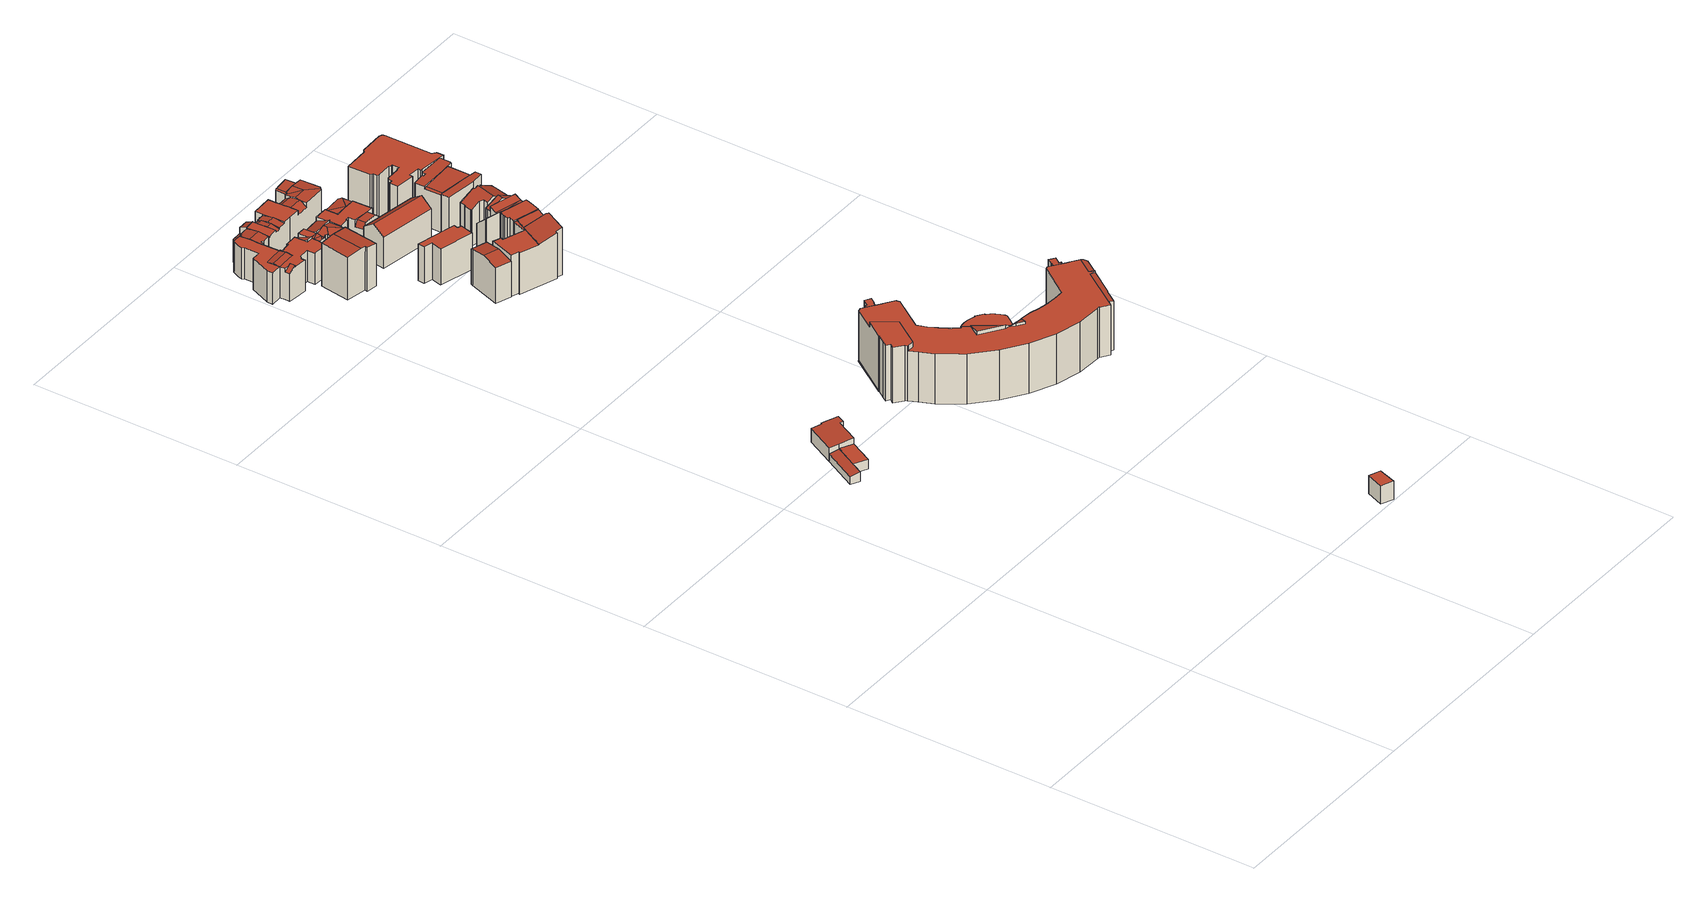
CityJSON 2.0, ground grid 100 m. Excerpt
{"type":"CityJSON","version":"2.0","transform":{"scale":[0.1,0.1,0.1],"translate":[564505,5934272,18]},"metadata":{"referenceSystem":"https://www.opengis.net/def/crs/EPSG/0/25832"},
"CityObjects":{
"building1":{"type":"Building","attributes":{"Gemeindeschluessel":"02000000","Geometrietyp2DReferenz":"3000","function":"31001_2140","roofType":"2100","measuredHeight":4.73,"storeysAboveGround":1},"geometry":[{"type":"MultiSurface","lod":"2","boundaries":[[[0,1,2,3]],[[4,5,6,7]],[[4,3,2,5]],[[5,2,1,6]],[[6,1,0,7]],[[7,0,3,4]]],"semantics":{"surfaces":[{"type":"RoofSurface"},{"type":"GroundSurface"},{"type":"WallSurface"}],"values":[0,1,2,2,2,2]}}]},
"building2":{"type":"Building","attributes":{"Gemeindeschluessel":"02000000","Geometrietyp2DReferenz":"3000","function":"51009_1610","roofType":"1000","measuredHeight":4.71},"geometry":[{"type":"MultiSurface","lod":"2","boundaries":[[[8,9,10,11]],[[12,13,14,15]],[[12,11,10,13]],[[13,10,9,14]],[[14,9,8,15]],[[15,8,11,12]]],"semantics":{"surfaces":[{"type":"RoofSurface"},{"type":"GroundSurface"},{"type":"WallSurface"}],"values":[0,1,2,2,2,2]}}]},
"building3":{"type":"Building","attributes":{"Gemeindeschluessel":"02000000","Geometrietyp2DReferenz":"3000","function":"31001_3270","roofType":"1000","measuredHeight":8.21,"storeysAboveGround":2},"geometry":[{"type":"MultiSurface","lod":"2","boundaries":[[[16,17,18,19,20,21,22,23,24]],[[5,25,26,27,28,29,30,31,6]],[[5,24,23,25]],[[25,23,22,26]],[[26,22,21,27]],[[27,21,20,28]],[[28,20,19,29]],[[29,19,18,30]],[[30,18,17,31]],[[31,17,16,6]],[[6,16,24,5]]],"semantics":{"surfaces":[{"type":"RoofSurface"},{"type":"GroundSurface"},{"type":"WallSurface"}],"values":[0,1,2,2,2,2,2,2,2,2,2]}}]},
"building4":{"type":"Building","attributes":{"Gemeindeschluessel":"02000000","Geometrietyp2DReferenz":"3000","function":"31001_2460","roofType":"1000","measuredHeight":9,"storeysAboveGround":1},"geometry":[{"type":"MultiSurface","lod":"2","boundaries":[[[32,33,34,35]],[[36,37,38,39]],[[39,38,33,32]],[[38,37,34,33]],[[37,36,35,34]],[[36,39,32,35]]],"semantics":{"surfaces":[{"type":"GroundSurface"},{"type":"RoofSurface"},{"type":"WallSurface"}],"values":[0,1,2,2,2,2]}}]},
"building5":{"type":"Building","attributes":{"Gemeindeschluessel":"02000000","Geometrietyp2DReferenz":"3000","function":"31001_1120","roofType":"3100","measuredHeight":21.88,"storeysAboveGround":6},"geometry":[{"type":"MultiSurface","lod":"2","boundaries":[[[40,41,42,43]],[[43,42,44,45]],[[40,43,45,46,47,48]],[[49,50,51,52]],[[51,50,53,48,47]],[[49,52,46,45,44]],[[41,40,48,53]],[[52,51,47,46]],[[41,53,50,49,44,42]]],"semantics":{"surfaces":[{"type":"WallSurface"},{"type":"GroundSurface"},{"type":"RoofSurface"}],"values":[0,0,1,2,0,0,0,0,2]}}]},
"building6":{"type":"Building","attributes":{"Gemeindeschluessel":"02000000","Geometrietyp2DReferenz":"3000","function":"31001_1010","roofType":"1000","measuredHeight":16.4,"storeysAboveGround":4},"geometry":[{"type":"MultiSurface","lod":"2","boundaries":[[[54,55,56,57,58]],[[59,60,61,62,63,64,65,66]],[[67,68,69,70,71,72,73,74,75,76,61,60]],[[77,78,79,80]],[[62,81,76,82,83,84,85,86,87,88,89]],[[90,91,92,93,94,95,96]],[[86,97,98,99,100,101,91,90]],[[84,102,103,104,98,97]],[[105,106,107,108,109,110]],[[92,111,101,112,113,114,115,116,117,118,119,120]],[[99,121,104,122,123,124,113,112]],[[108,125,126,127,128,129]],[[130,131,132]],[[133,131,130]],[[134,135,136,133,130]],[[137,133,136]],[[127,138,139,140,141,142,143,144,145]],[[133,146,147,148,149,150,151,139,152]],[[150,153,154,155,156,141,151]],[[157,158,159,160]],[[161,162,163,164,158,157]],[[165,166,167,163,162]],[[168,169,170,171,172]],[[163,173,174,175,170,169]],[[170,176,177,178,179,171]],[[180,181,182,183,184]],[[183,185,186,187,184]],[[188,189,190,191]],[[192,193,194,195]],[[189,196,197,198,199,200,201,190]],[[193,202,203,194]],[[170,175,204,205,198,197,176]],[[182,206,207,185,183]],[[198,208,209,199]],[[202,210,211,203]],[[212,213,214,215]],[[216,217,218,219]],[[220,221,222,223]],[[57,224,58]],[[57,56,225]],[[225,56,55,226]],[[66,227,59]],[[212,64,63,213]],[[228,74,73,229]],[[229,73,72,230]],[[230,72,71,231]],[[231,71,70,232]],[[233,69,68,234]],[[235,236,237,238]],[[239,240,241,242]],[[242,241,243,244]],[[244,243,245,246]],[[246,245,247,248]],[[249,250,251,252]],[[88,78,77,89]],[[84,83,102]],[[75,82,76]],[[110,253,105]],[[216,96,95,217]],[[108,107,132,125]],[[125,132,107,106,254]],[[254,106,105]],[[130,255,134]],[[256,119,118,257]],[[257,118,117,258]],[[258,117,116,259]],[[92,120,93]],[[103,122,104]],[[145,128,127]],[[108,129,109]],[[125,132,131,126]],[[130,132,125]],[[152,126,131,133]],[[260,261,262,263]],[[165,264,166]],[[123,265,124]],[[114,266,115]],[[143,142,267]],[[156,267,142,141]],[[139,138,131,126,152]],[[126,131,138,127]],[[268,148,147,269]],[[137,146,133]],[[184,270,271,180]],[[143,272,144]],[[273,274,275,276]],[[155,277,267,156]],[[278,187,186,279]],[[180,271,181]],[[206,280,207]],[[211,281,203]],[[282,201,200,283]],[[198,205,208]],[[284,285,286,287]],[[288,289,290,291]],[[292,293,294,295]],[[296,297,298,299]],[[224,57,225,226,300,294,293,301,251,250,302,303,304,305,306,307,308,255,130,125,254,105,253,309,247,245,243,241,240,237,236,310,311,312,313]],[[314,315,160,159,172,171,179,316,317,318,319,320]],[[158,164,163,167,173,163,169,168,172,159]],[[247,309,253,110,109,129,128,145,144,272,270,184,187,278,321,322,323,324,325,326,248]],[[281,211,210,327,328,329,330,279,186,185,207,280]],[[228,331,332,333,334,335,336,265,123,122,103,102,83,82,75,74]],[[311,310,236,235,337,234,68,67,338,339,236,340]],[[341,342,343,344,335,334,333,332,331,228,229,230,231,232,345,284,287,346,288,291,347,239,242,244,246,248,326,325,324,323,322,321,278,279,330,329,328,327,348,349,350,351,352,353,273,276,354,355,356,357,296,299,358,359,268,269,360,361,362,363,364,365,366,367,368,369,370,249,252,371,292,295,372,373,374,375,376,377,378,220,223,379,380,381,382,383,384,385,386,387,388,389,390,391,392,393,394,395,396,397,398,256,257,258,259,399,400,260,263,401,320,319,318,317,316,402,403,404,282,283,405,406,407,408]],[[221,409,410,411,412,413,236,339,338,67,414,59,227,415,416,417,418,419,420,421,422,423,424,222]],[[143,267,277,275,274,425,426,427,428,203,281,280,206,429,181,271,270,272]],[[423,422,421,382,381,380]],[[376,375,374,54,58,224,313,430,377]],[[373,372,295,294,300,226,55,54,374]],[[384,383,382,421,420,419,418,385]],[[215,214,80,79,219,218,395,394,393,392]],[[88,87,86,90,96,216,219,79,78]],[[368,367,366,306,305,304,303,369]],[[362,361,360,269,147,146,137,136,135]],[[335,344,343,342,174,173,167,166,264,336]],[[359,358,299,298,431,149,148,268]],[[153,432,297,296,357,356,355,154]],[[178,177,176,197,196,189,188]],[[349,348,327,210,202,193,192,350]],[[433,289,288,346,287,286]],[[204,408,407,406,209,208,205]],[[200,199,209,406,405,283]],[[191,190,201,282,404,403]],[[351,350,192,195,427,426,352]],[[194,203,428,427,195]],[[429,206,182,181]],[[402,316,179,178,188,191,403]],[[342,341,408,204,175,174]],[[273,353,352,426,425,274]],[[434,165,162,161]],[[355,354,276,275,277,155,154]],[[151,141,140,139]],[[435,161,157,160,315]],[[400,399,266,436,261,260]],[[437,314,320,401,263,262]],[[100,99,112,101]],[[124,438,114,113]],[[116,115,266,399,259]],[[307,306,366,365,364,308]],[[364,363,362,135,134,255,308]],[[85,84,97,86]],[[104,121,99,98]],[[111,92,91,101]],[[94,93,120,119,256,398,397]],[[397,396,395,218,217,95,94]],[[213,63,62,89,77,80,214]],[[292,371,252,251,301,293]],[[370,369,303,302,250,249]],[[240,239,347,291,290,238,237]],[[69,233,285,284,345,232,70]],[[414,67,60,59]],[[76,81,62,61]],[[391,390,65,64,212,215,392]],[[385,418,417,386]],[[415,227,66,65,390,389,388]],[[417,416,415,388,387,386]],[[312,311,312,313]],[[410,409,439,411]],[[413,236,413,412]],[[220,378,377,430,409,221]],[[222,424,423,380,379,223]],[[337,235,238,290,289,433,286,285,233,234]],[[431,298,297,432,153,150,149]],[[436,266,114,438,124,265,336,264,165,434,161,435,315,314,437,262,261]],[[409,430,313,312,311,340,440,439]],[[411,439,440,340,236,413,412]]],"semantics":{"surfaces":[{"type":"RoofSurface"},{"type":"WallSurface"},{"type":"GroundSurface"}],"values":[0,0,0,0,0,0,0,0,0,0,0,0,0,0,0,0,0,0,0,0,0,0,0,0,0,0,0,0,0,0,0,0,0,0,0,0,0,1,1,1,1,1,1,1,1,1,1,1,1,1,1,1,1,1,1,1,1,1,1,1,1,1,1,1,1,1,1,1,1,1,1,1,1,1,1,1,1,1,1,1,1,1,1,1,1,1,1,1,1,1,1,1,1,1,1,1,1,0,1,1,1,1,1,1,2,0,0,1,1,1,1,1,1,1,1,1,1,1,1,1,1,1,1,1,1,1,1,1,1,1,1,1,1,1,1,1,1,1,1,1,1,1,1,1,1,1,1,1,1,1,1,1,1,1,1,1,1,1,1,1,1,1,0,0,0,0,0]}}]},
"building7":{"type":"Building","attributes":{"Gemeindeschluessel":"02000000","Geometrietyp2DReferenz":"3000","function":"31001_1120","roofType":"3100","measuredHeight":18.99,"storeysAboveGround":5},"geometry":[{"type":"MultiSurface","lod":"2","boundaries":[[[441,442,443,444]],[[442,445,446,447,448,443]],[[449,441,444,450]],[[451,448,447,452]],[[452,447,446,453]],[[453,446,445,454]],[[454,445,442,441,449]],[[450,444,443,448,451]],[[450,451,452,453,454,449]]],"semantics":{"surfaces":[{"type":"RoofSurface"},{"type":"WallSurface"},{"type":"GroundSurface"}],"values":[0,0,1,1,1,1,1,1,2]}}]},
"building8":{"type":"Building","attributes":{"Gemeindeschluessel":"02000000","Geometrietyp2DReferenz":"3000","function":"31001_1130","roofType":"1000","measuredHeight":18.01,"storeysAboveGround":5},"geometry":[{"type":"MultiSurface","lod":"2","boundaries":[[[455,456,457,458]],[[459,460,461,462]],[[462,461,463,464]],[[465,466,467,463,461,460,457,456]],[[468,469,470,455,458,459,462,464]],[[470,469,466,465]],[[469,468,467,466]],[[468,464,463,467]],[[455,470,465,456]],[[459,458,457,460]]],"semantics":{"surfaces":[{"type":"WallSurface"},{"type":"RoofSurface"},{"type":"GroundSurface"}],"values":[0,0,0,1,2,0,0,0,0,0]}}]},
"building9":{"type":"Building","attributes":{"Gemeindeschluessel":"02000000","Geometrietyp2DReferenz":"3000","function":"31001_2460","roofType":"1000","measuredHeight":3.24,"storeysAboveGround":1},"geometry":[{"type":"MultiSurface","lod":"2","boundaries":[[[471,472,473,474]],[[474,473,475,476]],[[476,475,477,478]],[[472,471,479,480]],[[480,479,478,477]],[[478,479,471,474,476]],[[480,477,475,473,472]]],"semantics":{"surfaces":[{"type":"WallSurface"},{"type":"GroundSurface"},{"type":"RoofSurface"}],"values":[0,0,0,0,0,1,2]}}]},
"building10":{"type":"Building","attributes":{"Gemeindeschluessel":"02000000","Geometrietyp2DReferenz":"3000","function":"31001_1120","roofType":"1000","measuredHeight":23.28,"storeysAboveGround":6},"geometry":[{"type":"MultiSurface","lod":"2","boundaries":[[[481,482,483,484,485,486,487,488]],[[489,490,491,492]],[[493,494,495,496]],[[496,495,497,498]],[[498,497,499,500]],[[500,499,501,502]],[[503,504,505,506]],[[506,505,494,493]],[[492,487,486,489]],[[507,485,484,508]],[[508,484,483,509]],[[509,483,482,510]],[[510,482,481,511]],[[507,508,509,510,511,503,506,493,496,498,500,502,512,513]],[[513,512,514,515,491,490]],[[507,513,490,489,486,485]],[[516,488,487,492,491,515]],[[503,511,481,488,516,504]],[[514,512,502,501]],[[514,501,499,497,495,494,505,504,516,515]]],"semantics":{"surfaces":[{"type":"RoofSurface"},{"type":"WallSurface"},{"type":"GroundSurface"}],"values":[0,0,1,1,1,1,1,1,1,1,1,1,1,2,1,1,1,1,1,0]}}]},
"building11":{"type":"Building","attributes":{"Gemeindeschluessel":"02000000","Geometrietyp2DReferenz":"3000","function":"31001_1010","roofType":"3100","measuredHeight":19.3,"storeysAboveGround":5},"geometry":[{"type":"MultiSurface","lod":"2","boundaries":[[[517,518,519,520]],[[518,521,522,519]],[[523,517,520,524]],[[525,522,521,526]],[[526,521,518,517,523]],[[524,520,519,522,525]],[[524,525,526,523]]],"semantics":{"surfaces":[{"type":"RoofSurface"},{"type":"WallSurface"},{"type":"GroundSurface"}],"values":[0,0,1,1,1,1,2]}}]},
"building12":{"type":"Building","attributes":{"Gemeindeschluessel":"02000000","Geometrietyp2DReferenz":"3000","function":"31001_3010","roofType":"1000","measuredHeight":27.4,"storeysAboveGround":7},"geometry":[{"type":"MultiSurface","lod":"2","boundaries":[[[527,528,529,530,531,532,533,534]],[[535,536,537]],[[538,539,540,541,542,543,544,545,546,547,548,549,550,551,552,553,554,555]],[[535,556,536]],[[557,558,559]],[[560,558,557]],[[561,560,557]],[[562,560,561]],[[563,564,565,566,567,568,569,570]],[[571,572,573,574,575]],[[576,577,578,579,580,581]],[[582,583,584,585,586,587,588]],[[589,590,591,592]],[[592,591,593,594]],[[594,593,595,596]],[[597,598,599,600]],[[600,599,590,589]],[[601,602,603,604]],[[605,606,607,608]],[[609,610,611,612]],[[613,614,615,616]],[[616,615,617,618]],[[618,617,619,581]],[[534,620,621,527]],[[622,623,624,625]],[[626,533,532,627]],[[627,532,531,628]],[[628,531,530,629]],[[629,530,529,630]],[[630,529,528,631]],[[632,537,536,633]],[[634,535,537,632]],[[576,555,554,577]],[[577,554,553,635]],[[635,553,552,636]],[[636,552,551,637]],[[637,551,550,638]],[[638,550,549,639]],[[639,549,548,640]],[[640,548,547,641]],[[641,547,546,642]],[[642,546,545,643]],[[643,545,544,644]],[[644,544,543,645]],[[645,543,542,646]],[[646,542,541,647]],[[647,541,540,587]],[[587,540,539,588]],[[648,556,535,634]],[[649,561,557]],[[560,562,650]],[[650,562,561,649]],[[560,651,558]],[[582,652,653,654]],[[654,653,655,656]],[[657,658,659,660]],[[661,662,663,664]],[[665,666,667,668]],[[669,566,565,670]],[[670,565,564,671]],[[671,564,563,672]],[[673,674,675,676]],[[677,678,679,680]],[[681,682,683,684]],[[575,685,571]],[[567,686,568]],[[687,573,572,688]],[[689,690,691,692]],[[681,684,693,687,688,669,670,671,672,661,664,657,660,694,695,696,697,698,699,700,701,702,605,608,597,600,589,592,594,596,703,704,609,612,705,626,627,628,629,630,631,706,622,625,707,708,613,616,618,581,580,579,578,577,635,636,637,638,639,640,641,642,643,644,645,646,647,587,586,585,584,583,582,654,656,709,710,665,668,711,677,680,689,692]],[[712,695,694,713]],[[714,715,716,717,718,719,712,713,659,658,663,662,570,569,568,686,685,575,574,720,675,674,721,667,666,722,723,655,653,652,651,560,650,649,557,648,634,632,633,619,617,615,614,724,725,624,623,726,621,620,727,611,610,728,601,604,729]],[[607,606,730,731,603,602,732,595,593,591,590,599,598]],[[609,704,703,596]],[[609,596,595,732,728,610]],[[714,729,731,730,702,701]],[[724,614,613,708]],[[633,536,556,648,557,559,538,555,576,581,619]],[[717,716,699,698]],[[722,666,665,710]],[[659,713,694,660]],[[669,688,572,571,685,686,567,566]],[[720,574,573,687,693]],[[682,681,692,691]],[[690,689,680,679]],[[693,684,683,676,675,720]],[[677,711,721,674,673,678]],[[667,721,711,668]],[[661,672,563,570,662]],[[663,658,657,664]],[[723,722,710,709]],[[655,723,709,656]],[[558,651,652,582,588,539,538,559]],[[712,719,696,695]],[[718,717,698,697]],[[719,718,697,696]],[[726,623,622,706]],[[706,631,528,527,621,726]],[[626,705,727,620,534,533]],[[725,724,708,707]],[[624,725,707,625]],[[611,727,705,612]],[[716,715,700,699]],[[715,714,701,700]],[[730,606,605,702]],[[603,731,729,604]],[[607,598,597,608]],[[732,602,601,728]],[[690,679,678,673,676,683,682,691]]],"semantics":{"surfaces":[{"type":"RoofSurface"},{"type":"WallSurface"},{"type":"GroundSurface"}],"values":[0,0,0,0,0,0,0,0,0,0,0,0,1,1,1,1,1,1,1,1,1,1,1,1,1,1,1,1,1,1,1,1,1,1,1,1,1,1,1,1,1,1,1,1,1,1,1,1,1,1,1,1,1,1,1,1,1,1,1,1,1,1,1,1,1,1,1,1,2,1,0,0,0,1,1,1,1,1,1,1,1,1,1,1,1,1,1,1,1,1,1,1,1,1,1,1,1,1,1,1,1,1,1,1,1,1,1,0]}}]},
"building13":{"type":"Building","attributes":{"Gemeindeschluessel":"02000000","Geometrietyp2DReferenz":"3000","function":"31001_1120","roofType":"1000","measuredHeight":20.91,"storeysAboveGround":6},"geometry":[{"type":"MultiSurface","lod":"2","boundaries":[[[733,734,735,736,737,738,739,740,741,742,743]],[[744,745,746,747,748,749,750,751,513,512,752]],[[744,743,742,745]],[[745,742,741,746]],[[746,741,740,747]],[[747,740,739,748]],[[748,739,738,749]],[[749,738,737,750]],[[750,737,736,751]],[[751,736,735,513]],[[513,735,734,512]],[[512,734,733,752]],[[752,733,743,744]]],"semantics":{"surfaces":[{"type":"RoofSurface"},{"type":"GroundSurface"},{"type":"WallSurface"}],"values":[0,1,2,2,2,2,2,2,2,2,2,2,2]}}]},
"building14":{"type":"Building","attributes":{"Gemeindeschluessel":"02000000","Geometrietyp2DReferenz":"3000","function":"31001_1120","roofType":"2100","measuredHeight":21.38,"storeysAboveGround":4},"geometry":[{"type":"MultiSurface","lod":"2","boundaries":[[[753,754,755,756,757,758,759]],[[760,761,762,754,763]],[[764,761,760]],[[765,766,767,768,762,761,769,770]],[[771,772,773,765,774,775]],[[770,776,777,778,779,775,774]],[[471,758,757,780]],[[780,757,756,781]],[[754,753,763]],[[474,759,758,471]],[[773,766,765]],[[770,769,776]],[[782,772,771,783]],[[784,779,778,785]],[[785,778,777,786]],[[749,764,760,763,753,759,474]],[[786,777,776,769,761,764,749]],[[787,782,783,784,785,786,749,474,471,780,781]],[[784,783,771,775,779]],[[765,770,774]],[[782,787,767,766,773,772]],[[755,754,762,768]],[[787,781,756,755,768,767]]],"semantics":{"surfaces":[{"type":"RoofSurface"},{"type":"WallSurface"},{"type":"GroundSurface"}],"values":[0,0,0,0,0,0,1,1,1,1,1,1,1,1,1,1,1,2,1,1,1,1,1]}}]},
"building15":{"type":"Building","attributes":{"Gemeindeschluessel":"02000000","Geometrietyp2DReferenz":"3000","function":"31001_1120","roofType":"3100","measuredHeight":22.48,"storeysAboveGround":4},"geometry":[{"type":"MultiSurface","lod":"2","boundaries":[[[788,789,790,791]],[[789,792,793,794,790]],[[795,792,789,788]],[[793,796,797,794]],[[798,799,800,801]],[[802,803,804,805]],[[805,804,799,798]],[[806,807,808,809]],[[809,808,810,811]],[[811,810,812,813]],[[814,815,816,817]],[[817,816,818,819]],[[819,818,820,821]],[[822,823,802,805,798,801,824,825,806,809,811,813,814,817,819,821]],[[826,827,828,812,810,808,807,829,830,800,799,804,803]],[[820,818,816,815,828,827,831]],[[825,824,791,790,794,797]],[[824,801,800,830,795,788,791]],[[830,829,796,793,792,795]],[[820,831,822,821]],[[823,822,831,827,826]],[[814,813,812,828,815]],[[806,825,797,796,829,807]],[[826,803,802,823]]],"semantics":{"surfaces":[{"type":"RoofSurface"},{"type":"WallSurface"},{"type":"GroundSurface"}],"values":[0,0,0,0,1,1,1,1,1,1,1,1,1,2,0,0,1,1,1,1,1,1,1,1]}}]},
"building16":{"type":"Building","attributes":{"Gemeindeschluessel":"02000000","Geometrietyp2DReferenz":"3000","function":"31001_1120","roofType":"1000","measuredHeight":21.55,"storeysAboveGround":5},"geometry":[{"type":"MultiSurface","lod":"2","boundaries":[[[832,833,834,835,836,837,838,839,840]],[[841,842,843,844,845,846,847,848,849,850,851,852]],[[853,854,855,856]],[[854,832,857,858,841,855]],[[857,840,859,860,861,862,863,864,865,866,842,858]],[[867,868,869,870]],[[871,872,873,874]],[[875,876,877,878]],[[879,835,834,880]],[[840,839,859]],[[881,837,836,882]],[[882,836,835,879]],[[883,851,850,884]],[[884,850,849,885]],[[885,849,848,886]],[[886,848,847,887]],[[870,846,845,867]],[[866,843,842]],[[888,865,864,889]],[[889,864,863,890]],[[890,863,862,891]],[[891,862,861,892]],[[893,869,868,894]],[[875,874,873,876]],[[881,882,879,880,883,884,885,886,887,893,894,895,888,889,890,891,892,896,897]],[[883,880,834,833,853,856,852,851]],[[897,896,877,876,873,872]],[[896,892,861,860,878,877]],[[832,840,857]],[[842,841,858]],[[841,852,856,855]],[[888,895,844,843,866,865]],[[895,894,868,867,845,844]],[[893,887,847,846,870,869]],[[881,897,872,871,838,837]],[[838,871,874,875,878,860,859,839]],[[833,832,854,853]]],"semantics":{"surfaces":[{"type":"RoofSurface"},{"type":"WallSurface"},{"type":"GroundSurface"}],"values":[0,0,0,0,0,0,0,0,1,1,1,1,1,1,1,1,1,1,1,1,1,1,1,1,2,1,1,1,1,1,1,1,1,1,1,1,1]}}]},
"building17":{"type":"Building","attributes":{"Gemeindeschluessel":"02000000","Geometrietyp2DReferenz":"3000","function":"31001_1120","roofType":"1000","measuredHeight":22.16,"storeysAboveGround":6},"geometry":[{"type":"MultiSurface","lod":"2","boundaries":[[[898,899,900,901]],[[901,900,902,903]],[[903,902,904,905]],[[905,904,906,907]],[[907,906,908,909]],[[910,911,912,913]],[[913,912,914,915]],[[915,914,899,898]],[[916,917,918,919]],[[919,918,920,921]],[[921,920,922,923]],[[923,922,924,925]],[[925,924,926,927]],[[927,926,928,929]],[[929,928,930,931]],[[932,933,934,935]],[[935,934,936,937]],[[937,936,938,939]],[[939,938,940,941]],[[941,940,942,943]],[[943,942,944,945]],[[946,947,948,949]],[[949,948,950,951]],[[951,950,952,953]],[[953,952,954,955]],[[955,954,956,957]],[[910,913,915,898,901,903,905,907,909,958,959,916,919,921,923,925,927,929,931,932,935,937,939,941,943,945,946,949,951,953,955,957]],[[956,954,952,950,948,947,944,942,940,938,936,934,933,930,928,926,924,922,920,918,917,960,961,908,906,904,902,900,899,914,912,911]],[[944,947,946,945]],[[961,960,959,958]],[[960,917,916,959]],[[930,933,932,931]],[[956,911,910,957]],[[908,961,958,909]]],"semantics":{"surfaces":[{"type":"WallSurface"},{"type":"GroundSurface"},{"type":"RoofSurface"}],"values":[0,0,0,0,0,0,0,0,0,0,0,0,0,0,0,0,0,0,0,0,0,0,0,0,0,0,1,2,0,0,0,0,0,0]}}]}
},
"vertices":[
[300,1829,85],[385,1992,85],[345,2013,75],[260,1850,75],[260,1850,38],[345,2013,38],[385,1992,38],[300,1829,38],
[388,1851,88],[445,1960,88],[385,1992,88],[328,1882,88],[328,1882,41],[385,1992,41],[445,1960,41],[388,1851,41],
[385,1992,111],[445,1960,118],[500,2067,118],[513,2060,120],[532,2097,120],[463,2134,111],[460,2128,111],[417,2150,106],[345,2013,106],[417,2150,38],[460,2128,38],[463,2134,38],[532,2097,38],[513,2060,38],[500,2067,38],[445,1960,38],
[1491,90,4],[1462,5,4],[1405,30,4],[1438,111,4],[1438,111,94],[1405,30,94],[1462,5,94],[1491,90,94],
[348,4242,16],[348,4242,227],[296,4252,232],[296,4252,16],[298,4263,232],[298,4263,16],[202,4282,16],[224,4425,16],[371,4411,16],[276,4267,234],[296,4418,234],[224,4425,227],[202,4282,227],[371,4411,227],
[61,4470,152],[93,4466,177],[92,4490,177],[82,4491,169],[60,4493,152],[146,4747,169],[146,4727,172],[210,4729,172],[209,4754,169],[208,4784,164],[160,4782,164],[160,4776,165],[145,4775,165],[147,4707,169],[148,4672,164],[164,4672,164],[163,4684,166],[171,4685,166],[178,4677,165],[210,4678,165],[210,4674,164],[212,4674,164],[211,4704,169],[208,4784,171],[256,4786,171],[255,4818,157],[207,4817,157],[210,4729,169],[212,4674,169],[261,4676,169],[260,4707,169],[259,4715,169],[258,4754,169],[257,4765,169],[256,4786,169],[208,4784,169],[257,4765,168],[285,4766,168],[284,4769,166],[284,4781,160],[259,4781,160],[258,4786,157],[256,4786,157],[259,4715,171],[287,4716,171],[287,4721,171],[286,4731,170],[285,4755,169],[261,4676,157],[289,4677,157],[287,4709,169],[267,4544,169],[268,4524,177],[297,4525,177],[296,4544,169],[294,4588,151],[265,4587,151],[285,4766,167],[286,4731,173],[326,4733,173],[325,4748,170],[323,4783,164],[306,4782,164],[306,4786,163],[303,4786,163],[303,4782,164],[284,4781,164],[287,4716,170],[289,4677,163],[328,4678,163],[326,4717,170],[297,4525,169],[336,4527,169],[335,4546,169],[333,4589,169],[294,4588,169],[297,4514,169],[336,4527,173],[297,4525,173],[337,4506,166],[299,4490,159],[300,4491,160],[321,4492,160],[338,4492,161],[336,4527,178],[380,4529,178],[385,4529,178],[390,4529,178],[433,4531,178],[432,4548,170],[430,4593,151],[333,4589,151],[338,4492,166],[347,4493,169],[353,4488,170],[353,4481,170],[385,4512,179],[385,4529,179],[336,4527,166],[435,4460,167],[434,4476,167],[436,4476,166],[433,4531,166],[423,4761,166],[488,4763,166],[487,4787,150],[422,4785,150],[425,4724,170],[425,4714,171],[490,4716,171],[489,4738,169],[425,4712,170],[427,4681,147],[491,4683,147],[488,4763,171],[489,4738,174],[551,4740,174],[493,4788,168],[487,4787,168],[491,4683,168],[601,4687,168],[607,4693,169],[549,4795,174],[509,4793,170],[503,4793,169],[504,4788,169],[496,4533,163],[543,4535,170],[558,4535,172],[558,4536,172],[494,4595,163],[605,4587,165],[605,4588,165],[593,4599,163],[503,4793,159],[509,4793,166],[508,4844,166],[502,4843,159],[504,4411,139],[515,4410,167],[514,4451,167],[502,4452,136],[549,4795,169],[577,4796,171],[578,4796,171],[576,4846,171],[522,4844,167],[510,4844,166],[578,4404,170],[577,4445,170],[614,4701,168],[611,4797,168],[573,4536,170],[607,4537,165],[611,4797,140],[609,4847,140],[611,4401,140],[610,4442,140],[160,4782,128],[208,4784,128],[207,4817,128],[159,4815,128],[256,4786,128],[258,4786,128],[258,4818,128],[255,4818,128],[5,4516,15],[5,4516,169],[4,4543,169],[4,4543,15],[60,4493,169],[92,4490,169],[93,4466,169],[145,4775,169],[210,4674,15],[210,4678,15],[178,4677,15],[171,4685,15],[163,4684,15],[164,4672,128],[148,4672,128],[151,4583,128],[151,4583,169],[158,4583,169],[158,4583,128],[158,4573,15],[158,4573,169],[171,4573,169],[171,4573,15],[175,4577,169],[175,4577,15],[207,4578,169],[207,4578,15],[206,4584,169],[206,4584,15],[217,4491,15],[217,4491,169],[167,4490,169],[167,4490,15],[265,4587,169],[268,4524,169],[299,4490,169],[303,4782,15],[303,4786,15],[306,4786,15],[306,4782,15],[322,4821,15],[322,4821,170],[420,4824,170],[420,4824,15],[427,4681,170],[328,4678,170],[323,4783,170],[433,4531,170],[353,4488,15],[347,4493,15],[494,4595,170],[496,4533,170],[430,4593,170],[483,4483,15],[483,4483,170],[483,4478,170],[483,4478,15],[436,4476,170],[593,4599,15],[605,4588,15],[607,4537,170],[610,4442,170],[510,4844,15],[522,4844,15],[164,4651,15],[164,4651,128],[170,4651,128],[170,4651,15],[171,4612,15],[171,4612,128],[158,4611,128],[158,4611,15],[155,4478,15],[155,4478,169],[156,4460,169],[156,4460,15],[436,4435,15],[436,4435,160],[356,4443,160],[356,4443,15],[155,4460,169],[162,4484,169],[217,4479,169],[218,4453,169],[219,4453,169],[271,4450,169],[295,4448,169],[295,4472,169],[294,4487,169],[215,4585,169],[152,4551,169],[153,4520,169],[92,4518,169],[59,4516,169],[421,4785,170],[422,4785,170],[504,4788,15],[493,4788,15],[487,4787,15],[422,4785,15],[421,4785,15],[494,4595,15],[430,4593,15],[333,4589,15],[294,4588,15],[265,4587,15],[215,4585,15],[611,4401,15],[610,4442,15],[607,4537,15],[605,4587,15],[212,4674,15],[261,4676,15],[289,4677,15],[328,4678,15],[367,4680,15],[367,4680,170],[149,4649,128],[148,4672,169],[149,4649,169],[152,4551,175],[607,4693,15],[601,4687,15],[491,4683,15],[427,4681,15],[164,4672,15],[170,4650,15],[158,4583,15],[578,4404,15],[515,4410,15],[504,4411,15],[502,4452,15],[500,4484,15],[497,4484,15],[436,4476,15],[434,4476,15],[435,4460,15],[435,4459,15],[354,4466,15],[353,4481,15],[338,4492,15],[321,4492,15],[300,4491,15],[299,4490,15],[294,4487,15],[295,4472,15],[295,4448,15],[271,4450,15],[219,4453,15],[218,4453,15],[217,4479,15],[162,4484,15],[155,4460,15],[93,4466,15],[61,4470,15],[60,4493,15],[59,4516,15],[59,4518,15],[58,4518,15],[19,4578,15],[45,4640,15],[55,4640,15],[89,4641,15],[89,4647,15],[88,4670,15],[87,4711,15],[79,4720,15],[86,4738,15],[102,4773,15],[145,4775,15],[160,4776,15],[160,4782,15],[159,4815,15],[207,4817,15],[255,4818,15],[258,4818,15],[258,4786,15],[259,4781,15],[284,4781,15],[323,4783,15],[323,4788,15],[421,4791,15],[503,4793,15],[502,4843,15],[508,4844,15],[576,4846,15],[609,4847,15],[611,4797,15],[614,4701,15],[58,4518,169],[57,4548,169],[56,4578,169],[56,4579,169],[90,4581,169],[146,4727,169],[102,4773,169],[86,4738,169],[79,4720,169],[87,4711,169],[88,4670,169],[89,4647,169],[89,4641,169],[55,4640,169],[45,4640,169],[19,4578,169],[497,4484,170],[500,4484,170],[502,4452,170],[514,4451,170],[558,4535,170],[59,4518,169],[354,4466,166],[435,4459,166],[170,4650,128],[425,4714,170],[423,4761,170],[323,4788,170],[421,4791,170],[326,4733,170],[57,4548,175],[91,4549,175],
[582,3740,202],[609,3819,216],[536,3844,216],[508,3765,202],[623,3858,210],[637,3897,203],[564,3923,202],[560,3914,204],[582,3740,27],[508,3765,27],[560,3914,27],[564,3923,27],[637,3897,27],[623,3858,27],
[464,4087,24],[464,4087,204],[468,4119,204],[468,4119,24],[659,4073,24],[659,4073,204],[653,4052,204],[653,4052,24],[671,4047,204],[671,4047,24],[506,4075,204],[491,4025,204],[654,3982,204],[654,3982,24],[491,4025,24],[506,4075,24],
[724,3963,28],[724,3963,61],[728,3962,61],[728,3962,28],[700,3887,61],[700,3887,28],[639,3903,61],[639,3903,28],[665,3979,28],[665,3979,61],
[792,3658,254],[796,3668,254],[826,3657,261],[882,3761,261],[874,3765,259],[876,3769,259],[770,3807,235],[706,3688,235],[876,3769,234],[909,3831,234],[799,3860,234],[770,3807,234],[582,3740,28],[582,3740,232],[623,3858,232],[623,3858,28],[661,3844,232],[661,3844,28],[656,3833,232],[656,3833,28],[758,3797,232],[758,3797,28],[615,3720,28],[615,3720,232],[618,3728,232],[618,3728,28],[874,3765,28],[882,3761,28],[826,3657,28],[796,3668,28],[792,3658,28],[783,3865,28],[909,3831,28],[783,3865,232],[799,3860,232],[706,3688,232],
[742,4243,168],[752,4298,208],[476,4344,208],[467,4288,168],[761,4354,168],[485,4399,168],[742,4243,15],[467,4288,15],[485,4399,15],[761,4354,15],
[1132,2292,190],[1188,2375,190],[1191,2373,190],[1208,2399,190],[1182,2417,190],[1162,2388,190],[1154,2393,190],[1100,2314,190],[1271,1781,269],[1201,1905,258],[1166,1853,269],[1291,1778,159],[1365,1769,159],[1457,1903,159],[1456,1911,159],[1450,1931,159],[1440,1949,159],[1429,1966,159],[1414,1981,159],[1417,1985,159],[1381,2009,159],[1378,2006,159],[1359,2013,159],[1339,2017,159],[1319,2018,159],[1299,2017,159],[1279,2012,159],[1272,2010,159],[1201,1905,159],[1291,1778,258],[1293,1775,253],[1365,1769,251],[1291,1778,251],[1361,1764,253],[1306,1757,267],[1340,1733,267],[1682,1534,248],[1696,1554,248],[1724,1595,248],[1727,1593,247],[1807,1711,247],[1780,1715,253],[1779,1715,253],[1664,1546,253],[1811,1716,248],[1854,1780,248],[1851,1799,251],[1841,1806,253],[1790,1730,253],[1201,1905,5],[1272,2010,5],[1260,2005,5],[1242,1995,5],[1226,1983,5],[1178,1939,5],[1423,1761,5],[1451,1830,5],[1457,1850,5],[1459,1870,5],[1459,1891,5],[1457,1903,5],[1365,1769,5],[865,2093,5],[865,2093,279],[879,2114,279],[879,2114,5],[906,2153,279],[906,2153,5],[905,2154,279],[905,2154,5],[869,2060,5],[869,2060,279],[883,2081,279],[883,2081,5],[1034,2142,253],[1034,2142,279],[949,2017,279],[949,2017,253],[910,2031,5],[910,2031,279],[909,2030,279],[909,2030,5],[1037,2343,5],[1037,2343,253],[1052,2346,253],[1052,2346,5],[1119,2010,5],[1119,2010,253],[1143,1970,253],[1143,1970,5],[1171,1932,253],[1171,1932,5],[1178,1939,253],[1100,2314,253],[1132,2292,253],[1180,2258,5],[1180,2258,253],[1183,2242,253],[1183,2242,5],[1154,2393,5],[1162,2388,5],[1182,2417,5],[1208,2399,5],[1191,2373,5],[1188,2375,5],[1166,1853,253],[1201,1905,253],[1271,1781,253],[1279,2012,5],[1299,2017,5],[1319,2018,5],[1339,2017,5],[1359,2013,5],[1378,2006,5],[1381,2009,5],[1417,1985,5],[1414,1981,5],[1429,1966,5],[1440,1949,5],[1450,1931,5],[1456,1911,5],[1291,1778,253],[1306,1757,253],[1340,1733,253],[1365,1769,253],[1423,1761,253],[1468,1749,253],[1468,1749,5],[1514,1741,253],[1514,1741,5],[1607,1553,5],[1607,1553,253],[1608,1554,253],[1608,1554,5],[1663,1546,5],[1663,1546,253],[1649,1525,253],[1649,1525,5],[1709,1885,5],[1709,1885,253],[1723,1888,253],[1723,1888,5],[1727,1593,5],[1724,1595,5],[1696,1554,5],[1682,1534,5],[1770,1856,190],[1770,1856,253],[1802,1834,253],[1802,1834,190],[1826,1937,5],[1826,1937,190],[1824,1939,190],[1824,1939,5],[1848,1917,5],[1848,1917,190],[1856,1912,190],[1856,1912,5],[1811,1716,253],[1807,1711,253],[1851,1799,5],[1854,1780,5],[1842,1965,5],[1842,1965,190],[1868,1947,190],[1868,1947,5],[1802,1833,5],[1593,1553,5],[1480,1558,5],[1354,1589,5],[1236,1644,5],[1129,1717,5],[1035,1808,5],[960,1914,5],[932,1979,5],[914,2019,5],[904,2155,5],[1034,2343,5],[1100,2313,5],[1132,2291,5],[1082,2095,5],[1099,2051,5],[1561,1737,5],[1607,1737,5],[1770,1855,5],[1480,1558,253],[1593,1553,253],[932,1979,253],[960,1914,253],[1035,1808,253],[1129,1717,253],[1236,1644,253],[1354,1589,253],[1802,1833,253],[1770,1855,253],[1607,1737,253],[1561,1737,253],[1099,2051,253],[1082,2095,253],[1132,2291,253],[1100,2313,253],[965,2240,253],[915,2017,253],[914,2019,279],[915,2017,279],[965,2240,279],
[792,3892,237],[783,3865,237],[909,3831,237],[924,3877,237],[931,3902,237],[933,3907,237],[799,3943,237],[798,3938,237],[793,3924,237],[789,3914,237],[782,3895,237],[782,3895,28],[789,3914,28],[793,3924,28],[798,3938,28],[799,3943,28],[933,3907,28],[931,3902,28],[924,3877,28],[792,3892,28],
[804,3942,241],[809,3960,223],[820,4006,178],[810,3998,188],[738,4017,189],[724,3963,241],[728,3962,241],[806,3941,230],[941,3940,218],[812,3974,218],[804,3942,230],[933,3907,218],[864,3996,230],[821,4007,230],[820,4007,230],[820,4006,230],[949,3973,230],[905,3985,230],[827,4033,207],[825,4026,207],[821,4007,207],[885,3990,241],[891,4017,241],[949,3973,207],[950,3975,207],[954,3995,207],[956,4002,207],[738,4017,28],[810,3998,28],[825,4026,28],[827,4033,28],[956,4002,28],[954,3995,28],[950,3975,28],[820,4007,28],
[781,4087,82],[790,4092,83],[771,4122,80],[763,4091,80],[794,4091,83],[800,4116,80],[772,4123,80],[792,4084,82],[800,4118,80],[772,4126,80],[791,4079,23],[791,4079,199],[793,4084,199],[793,4084,23],[842,4054,23],[842,4054,230],[833,4069,223],[833,4069,23],[802,4118,23],[802,4118,200],[809,4146,200],[809,4146,23],[879,4131,239],[879,4131,23],[877,4121,239],[877,4121,23],[913,4113,23],[913,4113,236],[915,4122,236],[915,4122,23],[978,4108,202],[978,4108,23],[978,4094,199],[978,4094,23],[956,4002,23],[837,4030,23],[763,4091,23],[772,4126,23],[837,4030,230],[869,4023,248],[892,4117,248],[800,4118,199],[792,4084,199],[956,4002,199],
[903,4208,227],[803,4230,217],[803,4229,217],[793,4229,216],[794,4191,216],[924,4162,229],[981,4161,234],[981,4191,234],[954,4197,232],[922,4308,230],[951,4307,233],[975,4305,236],[975,4311,236],[979,4312,236],[978,4365,236],[869,4375,224],[869,4357,224],[853,4357,222],[853,4365,222],[801,4364,216],[802,4316,216],[803,4230,205],[810,4229,212],[809,4315,212],[802,4316,205],[952,4197,234],[951,4307,234],[981,4191,194],[980,4210,194],[977,4210,199],[976,4246,200],[980,4246,195],[979,4276,195],[976,4276,199],[975,4305,200],[979,4312,86],[1004,4312,77],[1003,4362,77],[978,4365,86],[981,4161,82],[1007,4161,79],[1006,4185,79],[981,4191,82],[981,4191,77],[1006,4185,77],[1006,4210,77],[980,4210,77],[793,4229,21],[803,4229,21],[924,4162,21],[794,4191,21],[801,4364,21],[853,4365,21],[853,4357,21],[869,4357,21],[869,4375,21],[976,4276,21],[979,4276,21],[980,4246,21],[976,4246,21],[977,4210,21],[1003,4362,21],[1004,4312,21],[975,4311,21],[1006,4210,21],[1007,4161,21],
[716,4431,16],[716,4431,237],[735,4432,237],[735,4432,16],[735,4448,237],[735,4448,16],[744,4456,237],[744,4456,16],[810,4457,237],[810,4457,16],[817,4461,237],[817,4461,16],[811,4396,16],[811,4396,237],[809,4381,237],[809,4381,16],[717,4390,237],[717,4390,16],[819,4494,16],[819,4494,237],[810,4499,237],[810,4499,16],[739,4496,237],[739,4496,16],[732,4502,237],[732,4502,16],[732,4522,237],[732,4522,16],[725,4522,237],[725,4522,16],[721,4528,237],[721,4528,16],[718,4635,237],[718,4635,16],[838,4638,16],[838,4638,237],[848,4649,237],[848,4649,16],[967,4653,237],[967,4653,16],[972,4651,237],[972,4651,16],[977,4648,237],[977,4648,16],[981,4643,237],[981,4643,16],[982,4637,237],[982,4637,16],[985,4410,16],[985,4410,237],[1002,4396,237],[1002,4396,16],[1003,4362,237],[1003,4362,16],[869,4375,237],[869,4375,16],[861,4376,237],[861,4376,16],[862,4391,237],[862,4391,16],[830,4461,16],[829,4494,16],[829,4494,237],[830,4461,237]
]}
